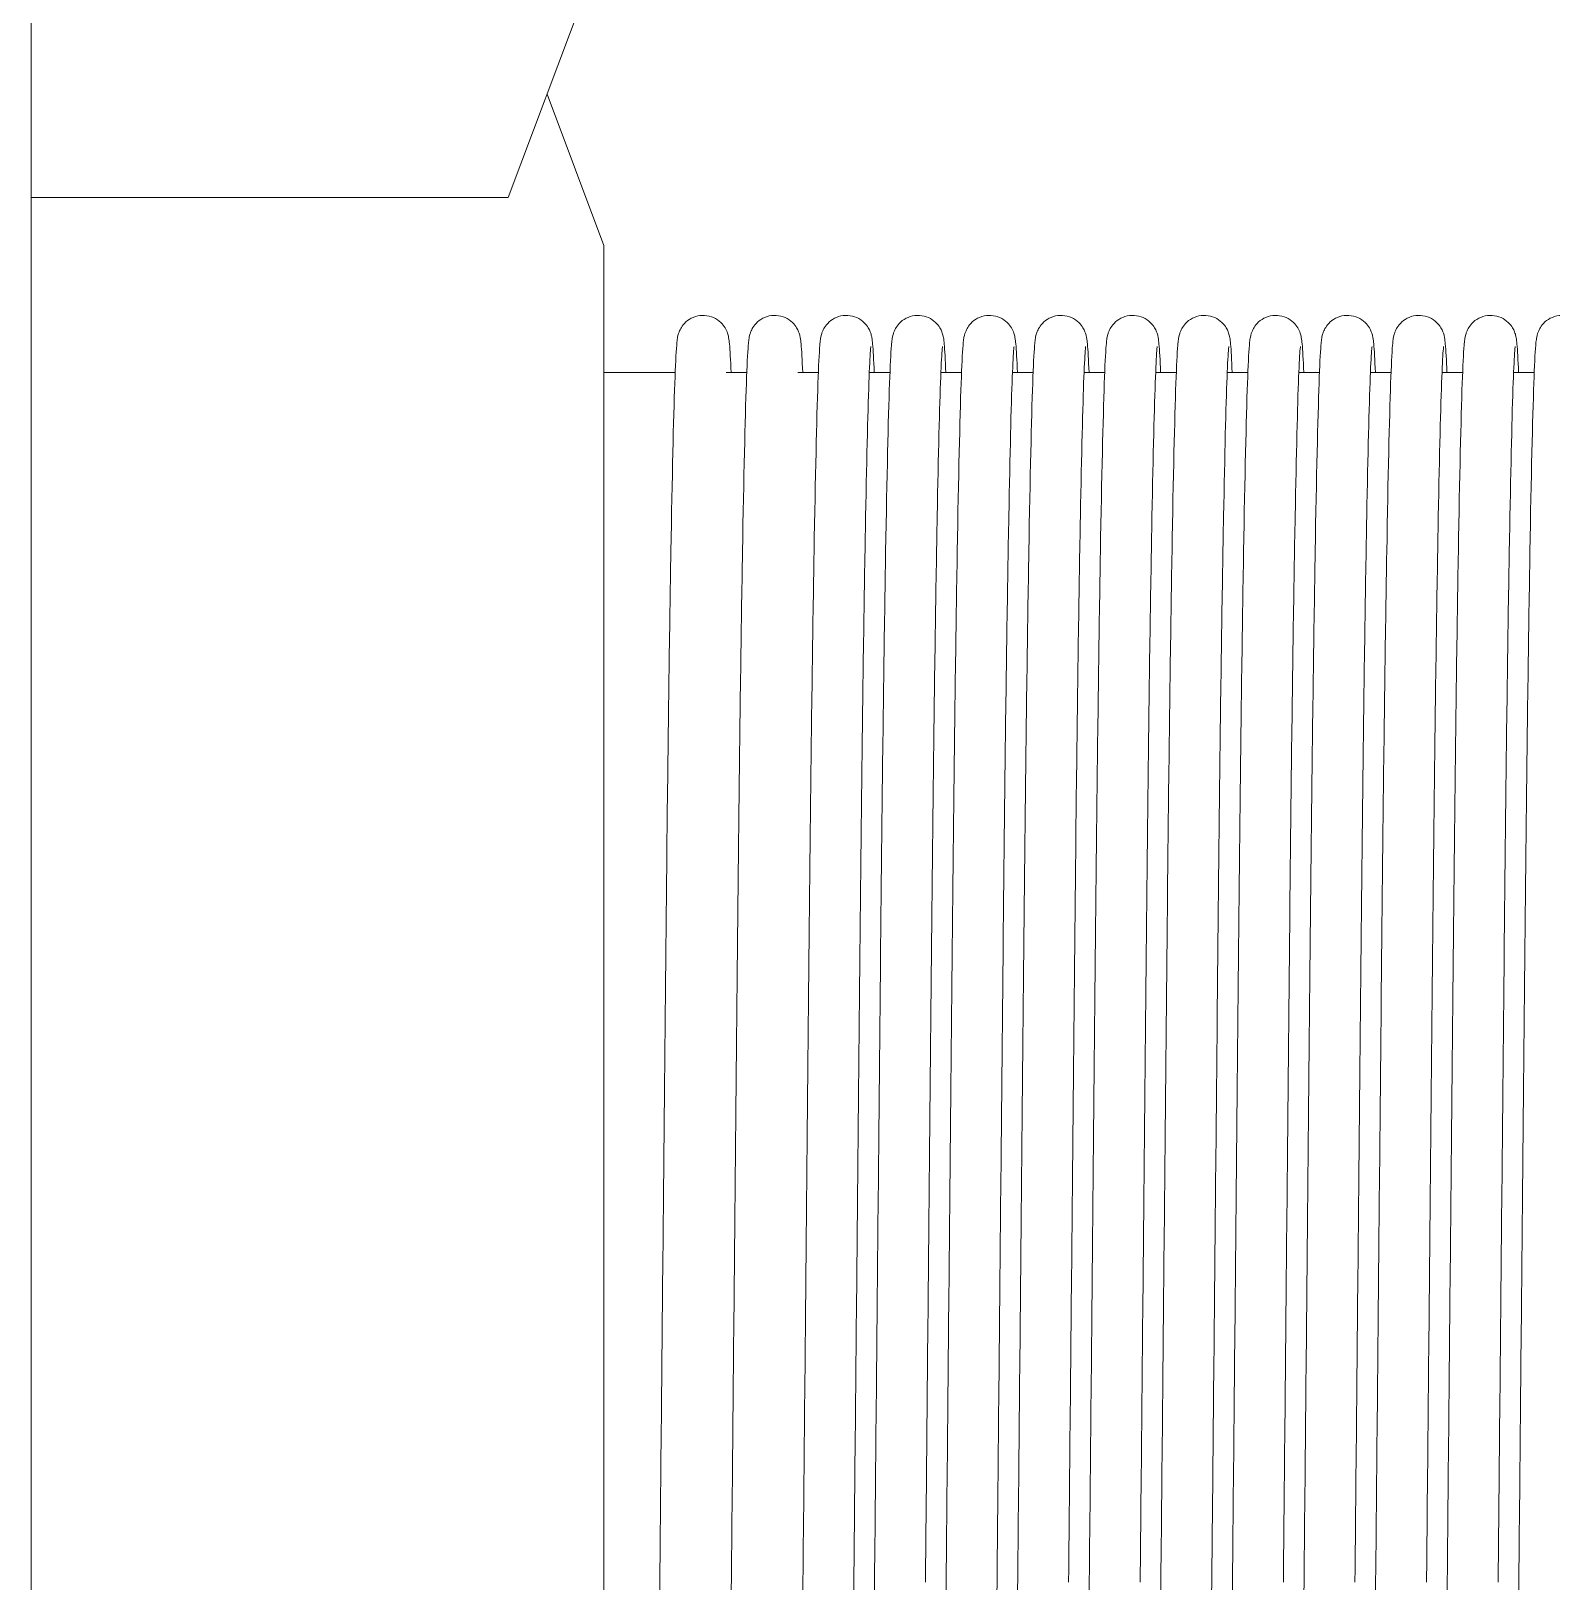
# Model space of a CAD drawing. Header units: millimetres. Extents: x 0 to 420, y 0 to 297.
# Drawn here: x 195.821 to 198.211, y 194.401 to 196.839 of the extents above; entities that cross this region are included whole.
import ezdxf

# ---------------------------------------------------------------- set-up
doc = ezdxf.new("R2010")
doc.units = ezdxf.units.MM

# ---------------------------------------------------------------- blocks, each defined once
blk = doc.blocks.new('A$Cca01fdc4')
at = {"color": 0, "linetype": 'Continuous', "lineweight": 0, "extrusion": (0, 1, 0)}
for p, q in [((94.85, -2.3877), (94.85, -2.4201)), ((94.85, -2.5002), (94.85, -2.5326)), ((94.85, -2.6127), (94.85, -2.6451)), ((94.85, -2.7252), (94.85, -2.7576)), ((94.85, -2.8377), (94.85, -2.8701)), ((94.85, -2.9502), (94.85, -2.9826)), ((94.85, -3.0627), (94.85, -3.0951)), ((94.85, -3.1752), (94.85, -3.2076)), ((94.85, -3.2877), (94.85, -3.3201)), ((94.85, -3.4002), (94.85, -3.4326)), ((94.85, -3.5127), (94.85, -3.5451)), ((94.85, -3.6252), (94.85, -3.6576)), ((94.85, -3.7377), (94.85, -3.85)), ((94.175, -3.85), (94.575, -4)), ((94.4125, -3.9391), (94.65, -3.85)), ((94.65, -3.85), (98.85, -3.85)), ((94.575, -4), (94.575, -4.75)), ((94.575, -4.75), (89.575, -4.75)), ((99.25, -4.75), (94.575, -4.75))]:
    blk.add_line(p, q, dxfattribs=at)
at = {"color": 0, "linetype": 'Continuous', "lineweight": 0}
for points, knots in [([(96.7496, -2.4119), (96.5389, -2.4098), (96.3255, -2.4078), (95.9257, -2.404), (95.7342, -2.4022), (95.3982, -2.3985), (95.2493, -2.3964), (95.0131, -2.3924), (94.9228, -2.3903), (94.839, -2.3873), (94.8196, -2.3864), (94.8036, -2.385), (94.8007, -2.3848), (94.7954, -2.384), (94.7935, -2.3839), (94.7873, -2.3819), (94.7859, -2.3814), (94.7822, -2.3798), (94.7797, -2.3785), (94.7742, -2.3746), (94.771, -2.3718), (94.7656, -2.3647), (94.7633, -2.3604), (94.7604, -2.3512), (94.7598, -2.3462), (94.7604, -2.3365), (94.7616, -2.3316), (94.7655, -2.3229), (94.7682, -2.3191), (94.774, -2.313), (94.777, -2.3108), (94.7846, -2.3062), (94.7876, -2.3055), (94.7918, -2.3042), (94.7933, -2.3039), (94.7984, -2.303), (94.8012, -2.3027), (94.8147, -2.3014), (94.8293, -2.3007), (94.85, -2.2998)], [0, 0, 0, 0, 0.632089, 0.632089, 1.266059, 1.266059, 1.900317, 1.900317, 2.534908, 2.534908, 2.850729, 2.850729, 2.937085, 2.937085, 3.0019, 3.0019, 3.017196, 3.017196, 3.033329, 3.033329, 3.049205, 3.049205, 3.065037, 3.065037, 3.080855, 3.080855, 3.096674, 3.096674, 3.112506, 3.112506, 3.128381, 3.128381, 3.160437, 3.160437, 3.191681, 3.191681, 3.285303, 3.285303, 3.553674, 3.553674, 3.553674, 3.553674]), ([(96.7496, -2.5244), (96.5389, -2.5223), (96.3255, -2.5203), (95.9257, -2.5165), (95.7342, -2.5147), (95.3982, -2.511), (95.2493, -2.5089), (95.0131, -2.5049), (94.9228, -2.5028), (94.839, -2.4998), (94.8196, -2.4989), (94.8036, -2.4975), (94.8007, -2.4973), (94.7954, -2.4965), (94.7935, -2.4964), (94.7873, -2.4944), (94.7859, -2.4939), (94.7822, -2.4923), (94.7797, -2.491), (94.7742, -2.4871), (94.771, -2.4843), (94.7656, -2.4772), (94.7633, -2.4729), (94.7604, -2.4637), (94.7598, -2.4587), (94.7604, -2.449), (94.7616, -2.4441), (94.7655, -2.4354), (94.7682, -2.4316), (94.774, -2.4255), (94.777, -2.4233), (94.7846, -2.4187), (94.7876, -2.418), (94.7918, -2.4167), (94.7933, -2.4164), (94.7984, -2.4155), (94.8012, -2.4152), (94.8147, -2.4139), (94.8293, -2.4132), (94.85, -2.4123)], [0, 0, 0, 0, 0.632089, 0.632089, 1.266059, 1.266059, 1.900317, 1.900317, 2.534908, 2.534908, 2.850729, 2.850729, 2.937085, 2.937085, 3.0019, 3.0019, 3.017196, 3.017196, 3.033329, 3.033329, 3.049205, 3.049205, 3.065037, 3.065037, 3.080855, 3.080855, 3.096674, 3.096674, 3.112506, 3.112506, 3.128381, 3.128381, 3.160437, 3.160437, 3.191681, 3.191681, 3.285303, 3.285303, 3.553674, 3.553674, 3.553674, 3.553674]), ([(98.6909, -2.4386), (98.6909, -2.4386), (98.6895, -2.4384), (98.6804, -2.4376), (98.6647, -2.4367), (98.5974, -2.4341), (98.5227, -2.4322), (98.3166, -2.4283), (98.1777, -2.4263), (97.858, -2.4225), (97.6728, -2.4207), (97.2811, -2.417), (97.0695, -2.4149), (96.8224, -2.4126), (96.786, -2.4122), (96.7496, -2.4119)], [3.205557, 3.205557, 3.205557, 3.205557, 3.283757, 3.283757, 3.565523, 3.565523, 4.143933, 4.143933, 4.77419, 4.77419, 5.407305, 5.407305, 6.040731, 6.040731, 6.149872, 6.149872, 6.149872, 6.149872]), ([(94.8091, -2.4176), (94.8091, -2.4176), (94.8105, -2.4178), (94.8196, -2.4187), (94.8353, -2.4195), (94.9026, -2.4222), (94.9773, -2.424), (95.1834, -2.4279), (95.3223, -2.43), (95.642, -2.4338), (95.8272, -2.4355), (96.2189, -2.4393), (96.4305, -2.4413), (96.6776, -2.4437), (96.714, -2.444), (96.7504, -2.4444)], [3.205557, 3.205557, 3.205557, 3.205557, 3.283757, 3.283757, 3.565523, 3.565523, 4.143933, 4.143933, 4.77419, 4.77419, 5.407305, 5.407305, 6.040731, 6.040731, 6.149872, 6.149872, 6.149872, 6.149872]), ([(96.7496, -2.6369), (96.5389, -2.6348), (96.3255, -2.6328), (95.9257, -2.629), (95.7342, -2.6272), (95.3982, -2.6235), (95.2493, -2.6214), (95.0131, -2.6174), (94.9228, -2.6153), (94.839, -2.6123), (94.8196, -2.6114), (94.8036, -2.61), (94.8007, -2.6098), (94.7954, -2.609), (94.7935, -2.6089), (94.7873, -2.6069), (94.7859, -2.6064), (94.7822, -2.6048), (94.7797, -2.6035), (94.7742, -2.5996), (94.771, -2.5968), (94.7656, -2.5897), (94.7633, -2.5854), (94.7604, -2.5762), (94.7598, -2.5712), (94.7604, -2.5615), (94.7616, -2.5566), (94.7655, -2.5479), (94.7682, -2.5441), (94.774, -2.538), (94.777, -2.5358), (94.7846, -2.5312), (94.7876, -2.5305), (94.7918, -2.5292), (94.7933, -2.5289), (94.7984, -2.528), (94.8012, -2.5277), (94.8147, -2.5264), (94.8293, -2.5257), (94.85, -2.5248)], [0, 0, 0, 0, 0.632089, 0.632089, 1.266059, 1.266059, 1.900317, 1.900317, 2.534908, 2.534908, 2.850729, 2.850729, 2.937085, 2.937085, 3.0019, 3.0019, 3.017196, 3.017196, 3.033329, 3.033329, 3.049205, 3.049205, 3.065037, 3.065037, 3.080855, 3.080855, 3.096674, 3.096674, 3.112506, 3.112506, 3.128381, 3.128381, 3.160437, 3.160437, 3.191681, 3.191681, 3.285303, 3.285303, 3.553674, 3.553674, 3.553674, 3.553674]), ([(94.8091, -2.5301), (94.8091, -2.5301), (94.8105, -2.5303), (94.8196, -2.5312), (94.8353, -2.532), (94.9026, -2.5347), (94.9773, -2.5365), (95.1834, -2.5404), (95.3223, -2.5425), (95.642, -2.5463), (95.8272, -2.548), (96.2189, -2.5518), (96.4305, -2.5538), (96.6776, -2.5562), (96.714, -2.5565), (96.7504, -2.5569)], [3.205557, 3.205557, 3.205557, 3.205557, 3.283757, 3.283757, 3.565523, 3.565523, 4.143933, 4.143933, 4.77419, 4.77419, 5.407305, 5.407305, 6.040731, 6.040731, 6.149872, 6.149872, 6.149872, 6.149872]), ([(98.6909, -2.5511), (98.6909, -2.5511), (98.6895, -2.5509), (98.6804, -2.5501), (98.6647, -2.5492), (98.5974, -2.5466), (98.5227, -2.5447), (98.3166, -2.5408), (98.1777, -2.5388), (97.858, -2.535), (97.6728, -2.5332), (97.2811, -2.5295), (97.0695, -2.5274), (96.8224, -2.5251), (96.786, -2.5247), (96.7496, -2.5244)], [3.205557, 3.205557, 3.205557, 3.205557, 3.283757, 3.283757, 3.565523, 3.565523, 4.143933, 4.143933, 4.77419, 4.77419, 5.407305, 5.407305, 6.040731, 6.040731, 6.149872, 6.149872, 6.149872, 6.149872]), ([(96.7496, -2.7494), (96.5389, -2.7473), (96.3255, -2.7453), (95.9257, -2.7415), (95.7342, -2.7397), (95.3982, -2.736), (95.2493, -2.7339), (95.0131, -2.7299), (94.9228, -2.7278), (94.839, -2.7248), (94.8196, -2.7239), (94.8036, -2.7225), (94.8007, -2.7223), (94.7954, -2.7215), (94.7935, -2.7214), (94.7873, -2.7194), (94.7859, -2.7189), (94.7822, -2.7173), (94.7797, -2.716), (94.7742, -2.7121), (94.771, -2.7093), (94.7656, -2.7022), (94.7633, -2.6979), (94.7604, -2.6887), (94.7598, -2.6837), (94.7604, -2.674), (94.7616, -2.6691), (94.7655, -2.6604), (94.7682, -2.6566), (94.774, -2.6505), (94.777, -2.6483), (94.7846, -2.6437), (94.7876, -2.643), (94.7918, -2.6417), (94.7933, -2.6414), (94.7984, -2.6405), (94.8012, -2.6402), (94.8147, -2.6389), (94.8293, -2.6382), (94.85, -2.6373)], [0, 0, 0, 0, 0.632089, 0.632089, 1.266059, 1.266059, 1.900317, 1.900317, 2.534908, 2.534908, 2.850729, 2.850729, 2.937085, 2.937085, 3.0019, 3.0019, 3.017196, 3.017196, 3.033329, 3.033329, 3.049205, 3.049205, 3.065037, 3.065037, 3.080855, 3.080855, 3.096674, 3.096674, 3.112506, 3.112506, 3.128381, 3.128381, 3.160437, 3.160437, 3.191681, 3.191681, 3.285303, 3.285303, 3.553674, 3.553674, 3.553674, 3.553674]), ([(94.8091, -2.6426), (94.8091, -2.6426), (94.8105, -2.6428), (94.8196, -2.6437), (94.8353, -2.6445), (94.9026, -2.6472), (94.9773, -2.649), (95.1834, -2.6529), (95.3223, -2.655), (95.642, -2.6588), (95.8272, -2.6605), (96.2189, -2.6643), (96.4305, -2.6663), (96.6776, -2.6687), (96.714, -2.669), (96.7504, -2.6694)], [3.205557, 3.205557, 3.205557, 3.205557, 3.283757, 3.283757, 3.565523, 3.565523, 4.143933, 4.143933, 4.77419, 4.77419, 5.407305, 5.407305, 6.040731, 6.040731, 6.149872, 6.149872, 6.149872, 6.149872]), ([(98.6909, -2.6636), (98.6909, -2.6636), (98.6895, -2.6634), (98.6804, -2.6626), (98.6647, -2.6617), (98.5974, -2.6591), (98.5227, -2.6572), (98.3166, -2.6533), (98.1777, -2.6513), (97.858, -2.6475), (97.6728, -2.6457), (97.2811, -2.642), (97.0695, -2.6399), (96.8224, -2.6376), (96.786, -2.6372), (96.7496, -2.6369)], [3.205557, 3.205557, 3.205557, 3.205557, 3.283757, 3.283757, 3.565523, 3.565523, 4.143933, 4.143933, 4.77419, 4.77419, 5.407305, 5.407305, 6.040731, 6.040731, 6.149872, 6.149872, 6.149872, 6.149872]), ([(96.7496, -2.8619), (96.5389, -2.8598), (96.3255, -2.8578), (95.9257, -2.854), (95.7342, -2.8522), (95.3982, -2.8485), (95.2493, -2.8464), (95.0131, -2.8424), (94.9228, -2.8403), (94.839, -2.8373), (94.8196, -2.8364), (94.8036, -2.835), (94.8007, -2.8348), (94.7954, -2.834), (94.7935, -2.8339), (94.7873, -2.8319), (94.7859, -2.8314), (94.7822, -2.8298), (94.7797, -2.8285), (94.7742, -2.8246), (94.771, -2.8218), (94.7656, -2.8147), (94.7633, -2.8104), (94.7604, -2.8012), (94.7598, -2.7962), (94.7604, -2.7865), (94.7616, -2.7816), (94.7655, -2.7729), (94.7682, -2.7691), (94.774, -2.763), (94.777, -2.7608), (94.7846, -2.7562), (94.7876, -2.7555), (94.7918, -2.7542), (94.7933, -2.7539), (94.7984, -2.753), (94.8012, -2.7527), (94.8147, -2.7514), (94.8293, -2.7507), (94.85, -2.7498)], [0, 0, 0, 0, 0.632089, 0.632089, 1.266059, 1.266059, 1.900317, 1.900317, 2.534908, 2.534908, 2.850729, 2.850729, 2.937085, 2.937085, 3.0019, 3.0019, 3.017196, 3.017196, 3.033329, 3.033329, 3.049205, 3.049205, 3.065037, 3.065037, 3.080855, 3.080855, 3.096674, 3.096674, 3.112506, 3.112506, 3.128381, 3.128381, 3.160437, 3.160437, 3.191681, 3.191681, 3.285303, 3.285303, 3.553674, 3.553674, 3.553674, 3.553674]), ([(98.6909, -2.7761), (98.6909, -2.7761), (98.6895, -2.7759), (98.6804, -2.7751), (98.6647, -2.7742), (98.5974, -2.7716), (98.5227, -2.7697), (98.3166, -2.7658), (98.1777, -2.7638), (97.858, -2.76), (97.6728, -2.7582), (97.2811, -2.7545), (97.0695, -2.7524), (96.8224, -2.7501), (96.786, -2.7497), (96.7496, -2.7494)], [3.205557, 3.205557, 3.205557, 3.205557, 3.283757, 3.283757, 3.565523, 3.565523, 4.143933, 4.143933, 4.77419, 4.77419, 5.407305, 5.407305, 6.040731, 6.040731, 6.149872, 6.149872, 6.149872, 6.149872]), ([(94.8091, -2.7551), (94.8091, -2.7551), (94.8105, -2.7553), (94.8196, -2.7562), (94.8353, -2.757), (94.9026, -2.7597), (94.9773, -2.7615), (95.1834, -2.7654), (95.3223, -2.7675), (95.642, -2.7713), (95.8272, -2.773), (96.2189, -2.7768), (96.4305, -2.7788), (96.6776, -2.7812), (96.714, -2.7815), (96.7504, -2.7819)], [3.205557, 3.205557, 3.205557, 3.205557, 3.283757, 3.283757, 3.565523, 3.565523, 4.143933, 4.143933, 4.77419, 4.77419, 5.407305, 5.407305, 6.040731, 6.040731, 6.149872, 6.149872, 6.149872, 6.149872]), ([(96.7496, -2.9744), (96.5389, -2.9723), (96.3255, -2.9703), (95.9257, -2.9665), (95.7342, -2.9647), (95.3982, -2.961), (95.2493, -2.9589), (95.0131, -2.9549), (94.9228, -2.9528), (94.839, -2.9498), (94.8196, -2.9489), (94.8036, -2.9475), (94.8007, -2.9473), (94.7954, -2.9465), (94.7935, -2.9464), (94.7873, -2.9444), (94.7859, -2.9439), (94.7822, -2.9423), (94.7797, -2.941), (94.7742, -2.9371), (94.771, -2.9343), (94.7656, -2.9272), (94.7633, -2.9229), (94.7604, -2.9137), (94.7598, -2.9087), (94.7604, -2.899), (94.7616, -2.8941), (94.7655, -2.8854), (94.7682, -2.8816), (94.774, -2.8755), (94.777, -2.8733), (94.7846, -2.8687), (94.7876, -2.868), (94.7918, -2.8667), (94.7933, -2.8664), (94.7984, -2.8655), (94.8012, -2.8652), (94.8147, -2.8639), (94.8293, -2.8632), (94.85, -2.8623)], [0, 0, 0, 0, 0.632089, 0.632089, 1.266059, 1.266059, 1.900317, 1.900317, 2.534908, 2.534908, 2.850729, 2.850729, 2.937085, 2.937085, 3.0019, 3.0019, 3.017196, 3.017196, 3.033329, 3.033329, 3.049205, 3.049205, 3.065037, 3.065037, 3.080855, 3.080855, 3.096674, 3.096674, 3.112506, 3.112506, 3.128381, 3.128381, 3.160437, 3.160437, 3.191681, 3.191681, 3.285303, 3.285303, 3.553674, 3.553674, 3.553674, 3.553674]), ([(94.8091, -2.8676), (94.8091, -2.8676), (94.8105, -2.8678), (94.8196, -2.8687), (94.8353, -2.8695), (94.9026, -2.8722), (94.9773, -2.874), (95.1834, -2.8779), (95.3223, -2.88), (95.642, -2.8838), (95.8272, -2.8855), (96.2189, -2.8893), (96.4305, -2.8913), (96.6776, -2.8937), (96.714, -2.894), (96.7504, -2.8944)], [3.205557, 3.205557, 3.205557, 3.205557, 3.283757, 3.283757, 3.565523, 3.565523, 4.143933, 4.143933, 4.77419, 4.77419, 5.407305, 5.407305, 6.040731, 6.040731, 6.149872, 6.149872, 6.149872, 6.149872]), ([(98.6909, -2.8886), (98.6909, -2.8886), (98.6895, -2.8884), (98.6804, -2.8876), (98.6647, -2.8867), (98.5974, -2.8841), (98.5227, -2.8822), (98.3166, -2.8783), (98.1777, -2.8763), (97.858, -2.8725), (97.6728, -2.8707), (97.2811, -2.867), (97.0695, -2.8649), (96.8224, -2.8626), (96.786, -2.8622), (96.7496, -2.8619)], [3.205557, 3.205557, 3.205557, 3.205557, 3.283757, 3.283757, 3.565523, 3.565523, 4.143933, 4.143933, 4.77419, 4.77419, 5.407305, 5.407305, 6.040731, 6.040731, 6.149872, 6.149872, 6.149872, 6.149872]), ([(96.7504, -2.8944), (96.9611, -2.8964), (97.1745, -2.8985), (97.5743, -2.9023), (97.7658, -2.904), (98.1018, -2.9078), (98.2507, -2.9098), (98.4869, -2.9139), (98.5772, -2.916), (98.661, -2.9189), (98.6804, -2.9199), (98.6964, -2.9212), (98.6993, -2.9215), (98.7046, -2.9223), (98.7065, -2.9224), (98.7127, -2.9244), (98.7141, -2.9248), (98.7178, -2.9265), (98.7203, -2.9277), (98.7258, -2.9317), (98.729, -2.9345), (98.7344, -2.9415), (98.7367, -2.9458), (98.7396, -2.955), (98.7402, -2.96), (98.7396, -2.9698), (98.7384, -2.9747), (98.7345, -2.9833), (98.7318, -2.9872), (98.726, -2.9932), (98.723, -2.9955), (98.7154, -3), (98.7124, -3.0008), (98.7082, -3.002), (98.7067, -3.0023), (98.7016, -3.0033), (98.6988, -3.0035), (98.6853, -3.0048), (98.6707, -3.0056), (98.65, -3.0064)], [0, 0, 0, 0, 0.632089, 0.632089, 1.266059, 1.266059, 1.900317, 1.900317, 2.534908, 2.534908, 2.850729, 2.850729, 2.937085, 2.937085, 3.0019, 3.0019, 3.017196, 3.017196, 3.033329, 3.033329, 3.049205, 3.049205, 3.065037, 3.065037, 3.080855, 3.080855, 3.096674, 3.096674, 3.112506, 3.112506, 3.128381, 3.128381, 3.160437, 3.160437, 3.191681, 3.191681, 3.285303, 3.285303, 3.553674, 3.553674, 3.553674, 3.553674]), ([(96.7496, -3.0869), (96.5389, -3.0848), (96.3255, -3.0828), (95.9257, -3.079), (95.7342, -3.0772), (95.3982, -3.0735), (95.2493, -3.0714), (95.0131, -3.0674), (94.9228, -3.0653), (94.839, -3.0623), (94.8196, -3.0614), (94.8036, -3.06), (94.8007, -3.0598), (94.7954, -3.059), (94.7935, -3.0589), (94.7873, -3.0569), (94.7859, -3.0564), (94.7822, -3.0548), (94.7797, -3.0535), (94.7742, -3.0496), (94.771, -3.0468), (94.7656, -3.0397), (94.7633, -3.0354), (94.7604, -3.0262), (94.7598, -3.0212), (94.7604, -3.0115), (94.7616, -3.0066), (94.7655, -2.9979), (94.7682, -2.9941), (94.774, -2.988), (94.777, -2.9858), (94.7846, -2.9812), (94.7876, -2.9805), (94.7918, -2.9792), (94.7933, -2.9789), (94.7984, -2.978), (94.8012, -2.9777), (94.8147, -2.9764), (94.8293, -2.9757), (94.85, -2.9748)], [0, 0, 0, 0, 0.632089, 0.632089, 1.266059, 1.266059, 1.900317, 1.900317, 2.534908, 2.534908, 2.850729, 2.850729, 2.937085, 2.937085, 3.0019, 3.0019, 3.017196, 3.017196, 3.033329, 3.033329, 3.049205, 3.049205, 3.065037, 3.065037, 3.080855, 3.080855, 3.096674, 3.096674, 3.112506, 3.112506, 3.128381, 3.128381, 3.160437, 3.160437, 3.191681, 3.191681, 3.285303, 3.285303, 3.553674, 3.553674, 3.553674, 3.553674]), ([(94.8091, -2.9801), (94.8091, -2.9801), (94.8105, -2.9803), (94.8196, -2.9812), (94.8353, -2.982), (94.9026, -2.9847), (94.9773, -2.9865), (95.1834, -2.9904), (95.3223, -2.9925), (95.642, -2.9963), (95.8272, -2.998), (96.2189, -3.0018), (96.4305, -3.0038), (96.6776, -3.0062), (96.714, -3.0065), (96.7504, -3.0069)], [3.205557, 3.205557, 3.205557, 3.205557, 3.283757, 3.283757, 3.565523, 3.565523, 4.143933, 4.143933, 4.77419, 4.77419, 5.407305, 5.407305, 6.040731, 6.040731, 6.149872, 6.149872, 6.149872, 6.149872]), ([(98.6909, -3.0011), (98.6909, -3.0011), (98.6895, -3.0009), (98.6804, -3.0001), (98.6647, -2.9992), (98.5974, -2.9966), (98.5227, -2.9947), (98.3166, -2.9908), (98.1777, -2.9888), (97.858, -2.985), (97.6728, -2.9832), (97.2811, -2.9795), (97.0695, -2.9774), (96.8224, -2.9751), (96.786, -2.9747), (96.7496, -2.9744)], [3.205557, 3.205557, 3.205557, 3.205557, 3.283757, 3.283757, 3.565523, 3.565523, 4.143933, 4.143933, 4.77419, 4.77419, 5.407305, 5.407305, 6.040731, 6.040731, 6.149872, 6.149872, 6.149872, 6.149872]), ([(96.7496, -3.1994), (96.5389, -3.1973), (96.3255, -3.1953), (95.9257, -3.1915), (95.7342, -3.1897), (95.3982, -3.186), (95.2493, -3.1839), (95.0131, -3.1799), (94.9228, -3.1778), (94.839, -3.1748), (94.8196, -3.1739), (94.8036, -3.1725), (94.8007, -3.1723), (94.7954, -3.1715), (94.7935, -3.1714), (94.7873, -3.1694), (94.7859, -3.1689), (94.7822, -3.1673), (94.7797, -3.166), (94.7742, -3.1621), (94.771, -3.1593), (94.7656, -3.1522), (94.7633, -3.1479), (94.7604, -3.1387), (94.7598, -3.1337), (94.7604, -3.124), (94.7616, -3.1191), (94.7655, -3.1104), (94.7682, -3.1066), (94.774, -3.1005), (94.777, -3.0983), (94.7846, -3.0937), (94.7876, -3.093), (94.7918, -3.0917), (94.7933, -3.0914), (94.7984, -3.0905), (94.8012, -3.0902), (94.8147, -3.0889), (94.8293, -3.0882), (94.85, -3.0873)], [0, 0, 0, 0, 0.632089, 0.632089, 1.266059, 1.266059, 1.900317, 1.900317, 2.534908, 2.534908, 2.850729, 2.850729, 2.937085, 2.937085, 3.0019, 3.0019, 3.017196, 3.017196, 3.033329, 3.033329, 3.049205, 3.049205, 3.065037, 3.065037, 3.080855, 3.080855, 3.096674, 3.096674, 3.112506, 3.112506, 3.128381, 3.128381, 3.160437, 3.160437, 3.191681, 3.191681, 3.285303, 3.285303, 3.553674, 3.553674, 3.553674, 3.553674]), ([(94.8091, -3.0926), (94.8091, -3.0926), (94.8105, -3.0928), (94.8196, -3.0937), (94.8353, -3.0945), (94.9026, -3.0972), (94.9773, -3.099), (95.1834, -3.1029), (95.3223, -3.105), (95.642, -3.1088), (95.8272, -3.1105), (96.2189, -3.1143), (96.4305, -3.1163), (96.6776, -3.1187), (96.714, -3.119), (96.7504, -3.1194)], [3.205557, 3.205557, 3.205557, 3.205557, 3.283757, 3.283757, 3.565523, 3.565523, 4.143933, 4.143933, 4.77419, 4.77419, 5.407305, 5.407305, 6.040731, 6.040731, 6.149872, 6.149872, 6.149872, 6.149872]), ([(98.6909, -3.1136), (98.6909, -3.1136), (98.6895, -3.1134), (98.6804, -3.1126), (98.6647, -3.1117), (98.5974, -3.1091), (98.5227, -3.1072), (98.3166, -3.1033), (98.1777, -3.1013), (97.858, -3.0975), (97.6728, -3.0957), (97.2811, -3.092), (97.0695, -3.0899), (96.8224, -3.0876), (96.786, -3.0872), (96.7496, -3.0869)], [3.205557, 3.205557, 3.205557, 3.205557, 3.283757, 3.283757, 3.565523, 3.565523, 4.143933, 4.143933, 4.77419, 4.77419, 5.407305, 5.407305, 6.040731, 6.040731, 6.149872, 6.149872, 6.149872, 6.149872]), ([(96.7496, -3.3119), (96.5389, -3.3098), (96.3255, -3.3078), (95.9257, -3.304), (95.7342, -3.3022), (95.3982, -3.2985), (95.2493, -3.2964), (95.0131, -3.2924), (94.9228, -3.2903), (94.839, -3.2873), (94.8196, -3.2864), (94.8036, -3.285), (94.8007, -3.2848), (94.7954, -3.284), (94.7935, -3.2839), (94.7873, -3.2819), (94.7859, -3.2814), (94.7822, -3.2798), (94.7797, -3.2785), (94.7742, -3.2746), (94.771, -3.2718), (94.7656, -3.2647), (94.7633, -3.2604), (94.7604, -3.2512), (94.7598, -3.2462), (94.7604, -3.2365), (94.7616, -3.2316), (94.7655, -3.2229), (94.7682, -3.2191), (94.774, -3.213), (94.777, -3.2108), (94.7846, -3.2062), (94.7876, -3.2055), (94.7918, -3.2042), (94.7933, -3.2039), (94.7984, -3.203), (94.8012, -3.2027), (94.8147, -3.2014), (94.8293, -3.2007), (94.85, -3.1998)], [0, 0, 0, 0, 0.632089, 0.632089, 1.266059, 1.266059, 1.900317, 1.900317, 2.534908, 2.534908, 2.850729, 2.850729, 2.937085, 2.937085, 3.0019, 3.0019, 3.017196, 3.017196, 3.033329, 3.033329, 3.049205, 3.049205, 3.065037, 3.065037, 3.080855, 3.080855, 3.096674, 3.096674, 3.112506, 3.112506, 3.128381, 3.128381, 3.160437, 3.160437, 3.191681, 3.191681, 3.285303, 3.285303, 3.553674, 3.553674, 3.553674, 3.553674]), ([(94.8091, -3.2051), (94.8091, -3.2051), (94.8105, -3.2053), (94.8196, -3.2062), (94.8353, -3.207), (94.9026, -3.2097), (94.9773, -3.2115), (95.1834, -3.2154), (95.3223, -3.2175), (95.642, -3.2213), (95.8272, -3.223), (96.2189, -3.2268), (96.4305, -3.2288), (96.6776, -3.2312), (96.714, -3.2315), (96.7504, -3.2319)], [3.205557, 3.205557, 3.205557, 3.205557, 3.283757, 3.283757, 3.565523, 3.565523, 4.143933, 4.143933, 4.77419, 4.77419, 5.407305, 5.407305, 6.040731, 6.040731, 6.149872, 6.149872, 6.149872, 6.149872]), ([(98.6909, -3.2261), (98.6909, -3.2261), (98.6895, -3.2259), (98.6804, -3.2251), (98.6647, -3.2242), (98.5974, -3.2216), (98.5227, -3.2197), (98.3166, -3.2158), (98.1777, -3.2138), (97.858, -3.21), (97.6728, -3.2082), (97.2811, -3.2045), (97.0695, -3.2024), (96.8224, -3.2001), (96.786, -3.1997), (96.7496, -3.1994)], [3.205557, 3.205557, 3.205557, 3.205557, 3.283757, 3.283757, 3.565523, 3.565523, 4.143933, 4.143933, 4.77419, 4.77419, 5.407305, 5.407305, 6.040731, 6.040731, 6.149872, 6.149872, 6.149872, 6.149872]), ([(96.7504, -3.2319), (96.9611, -3.2339), (97.1745, -3.236), (97.5743, -3.2398), (97.7658, -3.2415), (98.1018, -3.2453), (98.2507, -3.2473), (98.4869, -3.2514), (98.5772, -3.2535), (98.661, -3.2564), (98.6804, -3.2574), (98.6971, -3.2588), (98.7003, -3.2591), (98.7059, -3.26), (98.7075, -3.2603), (98.7121, -3.2616), (98.7148, -3.2623), (98.7215, -3.2661), (98.7244, -3.268), (98.7303, -3.2735), (98.7332, -3.2771), (98.7375, -3.2854), (98.7391, -3.2902), (98.7403, -3.2999), (98.74, -3.3049), (98.7377, -3.3143), (98.7356, -3.3188), (98.7305, -3.3263), (98.7274, -3.3294), (98.7217, -3.3339), (98.7191, -3.3353), (98.713, -3.3383), (98.7107, -3.3388), (98.7067, -3.3398), (98.7053, -3.3401), (98.6997, -3.341), (98.6962, -3.3413), (98.6819, -3.3425), (98.6682, -3.3432), (98.6499, -3.3439)], [0, 0, 0, 0, 0.632089, 0.632089, 1.266059, 1.266059, 1.900317, 1.900317, 2.534908, 2.534908, 2.850729, 2.850729, 2.955981, 2.955981, 2.99547, 2.99547, 3.025312, 3.025312, 3.04115, 3.04115, 3.057007, 3.057007, 3.072828, 3.072828, 3.088647, 3.088647, 3.104468, 3.104468, 3.120324, 3.120324, 3.136163, 3.136163, 3.167785, 3.167785, 3.205132, 3.205132, 3.317082, 3.317082, 3.553587, 3.553587, 3.553587, 3.553587]), ([(96.7496, -3.4244), (96.5389, -3.4223), (96.3255, -3.4203), (95.9257, -3.4165), (95.7342, -3.4147), (95.3982, -3.411), (95.2493, -3.4089), (95.0131, -3.4049), (94.9228, -3.4028), (94.839, -3.3998), (94.8196, -3.3989), (94.8036, -3.3975), (94.8007, -3.3973), (94.7954, -3.3965), (94.7935, -3.3964), (94.7873, -3.3944), (94.7859, -3.3939), (94.7822, -3.3923), (94.7797, -3.391), (94.7742, -3.3871), (94.771, -3.3843), (94.7656, -3.3772), (94.7633, -3.3729), (94.7604, -3.3637), (94.7598, -3.3587), (94.7604, -3.349), (94.7616, -3.3441), (94.7655, -3.3354), (94.7682, -3.3316), (94.774, -3.3255), (94.777, -3.3233), (94.7846, -3.3187), (94.7876, -3.318), (94.7918, -3.3167), (94.7933, -3.3164), (94.7984, -3.3155), (94.8012, -3.3152), (94.8147, -3.3139), (94.8293, -3.3132), (94.85, -3.3123)], [0, 0, 0, 0, 0.632089, 0.632089, 1.266059, 1.266059, 1.900317, 1.900317, 2.534908, 2.534908, 2.850729, 2.850729, 2.937085, 2.937085, 3.0019, 3.0019, 3.017196, 3.017196, 3.033329, 3.033329, 3.049205, 3.049205, 3.065037, 3.065037, 3.080855, 3.080855, 3.096674, 3.096674, 3.112506, 3.112506, 3.128381, 3.128381, 3.160437, 3.160437, 3.191681, 3.191681, 3.285303, 3.285303, 3.553674, 3.553674, 3.553674, 3.553674]), ([(98.6909, -3.3386), (98.6909, -3.3386), (98.6895, -3.3384), (98.6804, -3.3376), (98.6647, -3.3367), (98.5974, -3.3341), (98.5227, -3.3322), (98.3166, -3.3283), (98.1777, -3.3263), (97.858, -3.3225), (97.6728, -3.3207), (97.2811, -3.317), (97.0695, -3.3149), (96.8224, -3.3126), (96.786, -3.3122), (96.7496, -3.3119)], [3.205557, 3.205557, 3.205557, 3.205557, 3.283757, 3.283757, 3.565523, 3.565523, 4.143933, 4.143933, 4.77419, 4.77419, 5.407305, 5.407305, 6.040731, 6.040731, 6.149872, 6.149872, 6.149872, 6.149872]), ([(94.8091, -3.3176), (94.8091, -3.3176), (94.8105, -3.3178), (94.8196, -3.3187), (94.8353, -3.3195), (94.9026, -3.3222), (94.9773, -3.324), (95.1834, -3.3279), (95.3223, -3.33), (95.642, -3.3338), (95.8272, -3.3355), (96.2189, -3.3393), (96.4305, -3.3413), (96.6776, -3.3437), (96.714, -3.344), (96.7504, -3.3444)], [3.205557, 3.205557, 3.205557, 3.205557, 3.283757, 3.283757, 3.565523, 3.565523, 4.143933, 4.143933, 4.77419, 4.77419, 5.407305, 5.407305, 6.040731, 6.040731, 6.149872, 6.149872, 6.149872, 6.149872]), ([(96.7496, -3.5369), (96.5389, -3.5348), (96.3255, -3.5328), (95.9257, -3.529), (95.7342, -3.5272), (95.3982, -3.5235), (95.2493, -3.5214), (95.0131, -3.5174), (94.9228, -3.5153), (94.839, -3.5123), (94.8196, -3.5114), (94.8036, -3.51), (94.8007, -3.5098), (94.7954, -3.509), (94.7935, -3.5089), (94.7873, -3.5069), (94.7859, -3.5064), (94.7822, -3.5048), (94.7797, -3.5035), (94.7742, -3.4996), (94.771, -3.4968), (94.7656, -3.4897), (94.7633, -3.4854), (94.7604, -3.4762), (94.7598, -3.4712), (94.7604, -3.4615), (94.7616, -3.4566), (94.7655, -3.4479), (94.7682, -3.4441), (94.774, -3.438), (94.777, -3.4358), (94.7846, -3.4312), (94.7876, -3.4305), (94.7918, -3.4292), (94.7933, -3.4289), (94.7984, -3.428), (94.8012, -3.4277), (94.8147, -3.4264), (94.8293, -3.4257), (94.85, -3.4248)], [0, 0, 0, 0, 0.632089, 0.632089, 1.266059, 1.266059, 1.900317, 1.900317, 2.534908, 2.534908, 2.850729, 2.850729, 2.937085, 2.937085, 3.0019, 3.0019, 3.017196, 3.017196, 3.033329, 3.033329, 3.049205, 3.049205, 3.065037, 3.065037, 3.080855, 3.080855, 3.096674, 3.096674, 3.112506, 3.112506, 3.128381, 3.128381, 3.160437, 3.160437, 3.191681, 3.191681, 3.285303, 3.285303, 3.553674, 3.553674, 3.553674, 3.553674]), ([(94.8091, -3.4301), (94.8091, -3.4301), (94.8105, -3.4303), (94.8196, -3.4312), (94.8353, -3.432), (94.9026, -3.4347), (94.9773, -3.4365), (95.1834, -3.4404), (95.3223, -3.4425), (95.642, -3.4463), (95.8272, -3.448), (96.2189, -3.4518), (96.4305, -3.4538), (96.6776, -3.4562), (96.714, -3.4565), (96.7504, -3.4569)], [3.205557, 3.205557, 3.205557, 3.205557, 3.283757, 3.283757, 3.565523, 3.565523, 4.143933, 4.143933, 4.77419, 4.77419, 5.407305, 5.407305, 6.040731, 6.040731, 6.149872, 6.149872, 6.149872, 6.149872]), ([(98.6909, -3.4511), (98.6909, -3.4511), (98.6895, -3.4509), (98.6804, -3.4501), (98.6647, -3.4492), (98.5974, -3.4466), (98.5227, -3.4447), (98.3166, -3.4408), (98.1777, -3.4388), (97.858, -3.435), (97.6728, -3.4332), (97.2811, -3.4295), (97.0695, -3.4274), (96.8224, -3.4251), (96.786, -3.4247), (96.7496, -3.4244)], [3.205557, 3.205557, 3.205557, 3.205557, 3.283757, 3.283757, 3.565523, 3.565523, 4.143933, 4.143933, 4.77419, 4.77419, 5.407305, 5.407305, 6.040731, 6.040731, 6.149872, 6.149872, 6.149872, 6.149872]), ([(96.7504, -3.4569), (96.9611, -3.4589), (97.1745, -3.461), (97.5743, -3.4648), (97.7658, -3.4665), (98.1018, -3.4703), (98.2507, -3.4723), (98.4869, -3.4764), (98.5772, -3.4785), (98.6563, -3.4813), (98.6738, -3.4821), (98.6922, -3.4833), (98.6968, -3.4837), (98.7037, -3.4846), (98.7057, -3.4848), (98.7113, -3.4864), (98.713, -3.4869), (98.7177, -3.4889), (98.7208, -3.4904), (98.7271, -3.4953), (98.7303, -3.4984), (98.7354, -3.5058), (98.7375, -3.5103), (98.7399, -3.5197), (98.7403, -3.5247), (98.7392, -3.5344), (98.7377, -3.5392), (98.7334, -3.5475), (98.7305, -3.5512), (98.7247, -3.5568), (98.7218, -3.5588), (98.7146, -3.5628), (98.7119, -3.5635), (98.7078, -3.5646), (98.7064, -3.5649), (98.7014, -3.5658), (98.6986, -3.5661), (98.6851, -3.5673), (98.6706, -3.5681), (98.65, -3.5689)], [0, 0, 0, 0, 0.632089, 0.632089, 1.266059, 1.266059, 1.900317, 1.900317, 2.534908, 2.534908, 2.797442, 2.797442, 2.928433, 2.928433, 2.994121, 2.994121, 3.015929, 3.015929, 3.035721, 3.035721, 3.051595, 3.051595, 3.067422, 3.067422, 3.083241, 3.083241, 3.09906, 3.09906, 3.114897, 3.114897, 3.130769, 3.130769, 3.162671, 3.162671, 3.193907, 3.193907, 3.287526, 3.287526, 3.55378, 3.55378, 3.55378, 3.55378]), ([(96.7496, -3.6494), (96.5389, -3.6473), (96.3255, -3.6453), (95.9257, -3.6415), (95.7342, -3.6397), (95.3982, -3.636), (95.2493, -3.6339), (95.0131, -3.6299), (94.9228, -3.6278), (94.839, -3.6248), (94.8196, -3.6239), (94.8036, -3.6225), (94.8007, -3.6223), (94.7954, -3.6215), (94.7935, -3.6214), (94.7873, -3.6194), (94.7859, -3.6189), (94.7822, -3.6173), (94.7797, -3.616), (94.7742, -3.6121), (94.771, -3.6093), (94.7656, -3.6022), (94.7633, -3.5979), (94.7604, -3.5887), (94.7598, -3.5837), (94.7604, -3.574), (94.7616, -3.5691), (94.7655, -3.5604), (94.7682, -3.5566), (94.774, -3.5505), (94.777, -3.5483), (94.7846, -3.5437), (94.7876, -3.543), (94.7918, -3.5417), (94.7933, -3.5414), (94.7984, -3.5405), (94.8012, -3.5402), (94.8147, -3.5389), (94.8293, -3.5382), (94.85, -3.5373)], [0, 0, 0, 0, 0.632089, 0.632089, 1.266059, 1.266059, 1.900317, 1.900317, 2.534908, 2.534908, 2.850729, 2.850729, 2.937085, 2.937085, 3.0019, 3.0019, 3.017196, 3.017196, 3.033329, 3.033329, 3.049205, 3.049205, 3.065037, 3.065037, 3.080855, 3.080855, 3.096674, 3.096674, 3.112506, 3.112506, 3.128381, 3.128381, 3.160437, 3.160437, 3.191681, 3.191681, 3.285303, 3.285303, 3.553674, 3.553674, 3.553674, 3.553674]), ([(98.6909, -3.5636), (98.6909, -3.5636), (98.6895, -3.5634), (98.6804, -3.5626), (98.6647, -3.5617), (98.5974, -3.5591), (98.5227, -3.5572), (98.3166, -3.5533), (98.1777, -3.5513), (97.858, -3.5475), (97.6728, -3.5457), (97.2811, -3.542), (97.0695, -3.5399), (96.8224, -3.5376), (96.786, -3.5372), (96.7496, -3.5369)], [3.205557, 3.205557, 3.205557, 3.205557, 3.283757, 3.283757, 3.565523, 3.565523, 4.143933, 4.143933, 4.77419, 4.77419, 5.407305, 5.407305, 6.040731, 6.040731, 6.149872, 6.149872, 6.149872, 6.149872]), ([(96.7496, -3.7619), (96.5389, -3.7598), (96.3255, -3.7578), (95.9257, -3.754), (95.7342, -3.7522), (95.3982, -3.7485), (95.2493, -3.7464), (95.0131, -3.7424), (94.9228, -3.7403), (94.839, -3.7373), (94.8196, -3.7364), (94.8036, -3.735), (94.8007, -3.7348), (94.7954, -3.734), (94.7935, -3.7339), (94.7873, -3.7319), (94.7859, -3.7314), (94.7822, -3.7298), (94.7797, -3.7285), (94.7742, -3.7246), (94.771, -3.7218), (94.7656, -3.7147), (94.7633, -3.7104), (94.7604, -3.7012), (94.7598, -3.6962), (94.7604, -3.6865), (94.7616, -3.6816), (94.7655, -3.6729), (94.7682, -3.6691), (94.774, -3.663), (94.777, -3.6608), (94.7846, -3.6562), (94.7876, -3.6555), (94.7918, -3.6542), (94.7933, -3.6539), (94.7984, -3.653), (94.8012, -3.6527), (94.8147, -3.6514), (94.8293, -3.6507), (94.85, -3.6498)], [0, 0, 0, 0, 0.632089, 0.632089, 1.266059, 1.266059, 1.900317, 1.900317, 2.534908, 2.534908, 2.850729, 2.850729, 2.937085, 2.937085, 3.0019, 3.0019, 3.017196, 3.017196, 3.033329, 3.033329, 3.049205, 3.049205, 3.065037, 3.065037, 3.080855, 3.080855, 3.096674, 3.096674, 3.112506, 3.112506, 3.128381, 3.128381, 3.160437, 3.160437, 3.191681, 3.191681, 3.285303, 3.285303, 3.553674, 3.553674, 3.553674, 3.553674]), ([(98.6909, -3.6761), (98.6909, -3.6761), (98.6895, -3.6759), (98.6804, -3.6751), (98.6647, -3.6742), (98.5974, -3.6716), (98.5227, -3.6697), (98.3166, -3.6658), (98.1777, -3.6638), (97.858, -3.66), (97.6728, -3.6582), (97.2811, -3.6545), (97.0695, -3.6524), (96.8224, -3.6501), (96.786, -3.6497), (96.7496, -3.6494)], [3.205557, 3.205557, 3.205557, 3.205557, 3.283757, 3.283757, 3.565523, 3.565523, 4.143933, 4.143933, 4.77419, 4.77419, 5.407305, 5.407305, 6.040731, 6.040731, 6.149872, 6.149872, 6.149872, 6.149872]), ([(98.6909, -3.7886), (98.6909, -3.7886), (98.6908, -3.7886), (98.6893, -3.7884), (98.6837, -3.7879), (98.6544, -3.7861), (98.6129, -3.7846), (98.4769, -3.7812), (98.3665, -3.7792), (98.0952, -3.7752), (97.9298, -3.7733), (97.5675, -3.7697), (97.3658, -3.7678), (97.0251, -3.7645), (96.887, -3.7632), (96.7496, -3.7619)], [0.131247, 0.131247, 0.131247, 0.131247, 0.150455, 0.150455, 0.313958, 0.313958, 0.777044, 0.777044, 1.398258, 1.398258, 2.030732, 2.030732, 2.664155, 2.664155, 3.076187, 3.076187, 3.076187, 3.076187])]:
    blk.add_open_spline(points, degree=3, knots=knots, dxfattribs=at)

msp = doc.modelspace()

# ---------------------------------------------------------------- block references
at = {"rotation": 270}
msp.add_blockref('A$Cca01fdc4', (200.5712, 291.1517), dxfattribs=at)

doc.saveas('drawing.dxf')
